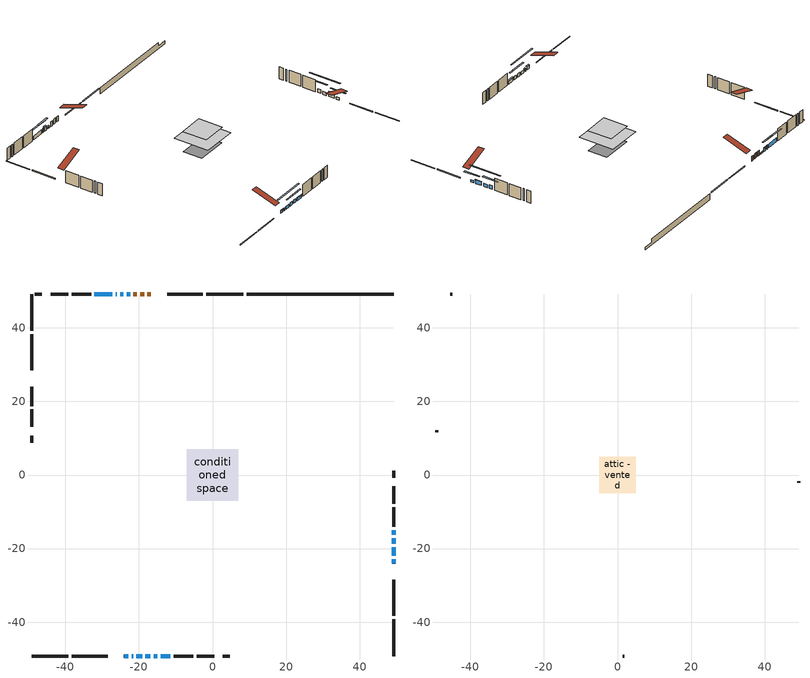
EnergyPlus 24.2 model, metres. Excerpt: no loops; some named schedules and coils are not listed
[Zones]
conditioned space
 floor adiabatic (AdiabaticFloorConstruction): -7.05,-7.05 -7.05,7.05 7.05,7.05 7.05,-7.05 z3.66
 floor foundation (Slab1 construction): -6.15,-3.83 -6.15,3.83 6.15,3.83 6.15,-3.83 z-1.22
 wall outside (RimJoist1 construction): 8.37,49.21 -1.65,49.21 / -49.21,-49.21 -39.18,-49.21 / -49.21,49.21 -49.21,39.18 / 49.21,-49.21 49.21,-39.18 z1.22:1.52
 wall outside (RimJoist2 construction): -2.58,49.21 -12.36,49.21 / -38.26,-49.21 -28.48,-49.21 / -49.21,38.26 -49.21,28.48 / 49.21,-38.26 49.21,-28.48 z1.22:1.52
 wall outside (AdiabaticWallConstruction 1): -16.78,49.21 -17.68,49.21 / -18.61,49.21 -19.7,49.21 / -20.63,49.21 -21.5,49.21 z1.22:3.25
 wall outside (AdiabaticWallConstruction): 49.21,-24.06 49.21,-22.94 z1.22:2.08; 49.21,-22.01 49.21,-19.68 z1.22:2.69; -22.43,49.21 -23.35,49.21 z1.22:1.73; -24.27,49.21 -25.11,49.21 z1.22:2.75; -24.06,-49.21 -22.84,-49.21 z1.22:2.44; -21.92,-49.21 -21.61,-49.21 z1.22:2.14; 49.21,-18.75 49.21,-17.22 / -20.68,-49.21 -19.15,-49.21 z1.22:2.36; 49.21,-16.3 49.21,-15.02 z1.22:2.74; -26.04,49.21 -26.3,49.21 z1.22:3; -27.22,49.21 -32.1,49.21 z1.22:2.82; -18.23,-49.21 -16.95,-49.21 / -16.03,-49.21 -14.96,-49.21 z1.22:2.62; -14.03,-49.21 -11.49,-49.21 z1.22:2.39
 wall outside (Wall1 construction): -33.03,49.21 -38.33,49.21 / -10.56,-49.21 -5.26,-49.21 / -49.21,24.06 -49.21,18.76 / 49.21,-14.1 49.21,-8.79 z1.22:6.1
 wall outside (Wall2 construction): -39.26,49.21 -44.03,49.21 / -4.33,-49.21 0.44,-49.21 / -49.21,17.83 -49.21,13.06 / 49.21,-7.86 49.21,-3.1 z1.22:6.1
 wall outside (Wall4 construction): -46.42,49.21 -48.28,49.21 / 2.83,-49.21 4.69,-49.21 / -49.21,10.67 -49.21,8.81 / 49.21,-0.7 49.21,1.16 z1.22:6.1
 wall foundation (FoundationWall1 construction): 9.3,49.21,-1.22 9.3,49.21,1.22 45.22,49.21,1.22 45.22,49.21,-0.1 49.21,49.21,-0.1 49.21,49.21,-1.22
 window (WindowConstruction): 49.21,-24.06 49.21,-22.94 z1.22:2.08
 window (WindowConstruction 7): 49.21,-22.01 49.21,-19.68 z1.22:2.69
 window (WindowConstruction 8): -22.43,49.21 -23.34,49.21 z1.22:1.73
 window (WindowConstruction 9): -24.27,49.21 -25.11,49.21 z1.22:2.74
 window (WindowConstruction 10): -24.06,-49.21 -22.84,-49.21 z1.22:2.44
 window (WindowConstruction 11): -21.91,-49.21 -21.61,-49.21 z1.22:2.13
 window (WindowConstruction 12): 49.21,-18.75 49.21,-17.23 z1.22:2.36
 window (WindowConstruction 13): -20.68,-49.21 -19.16,-49.21 z1.22:2.36
 window (WindowConstruction 1): 49.21,-16.3 49.21,-15.03 z1.22:2.74
 window (WindowConstruction 2): -26.04,49.21 -26.29,49.21 z1.22:3
 window (WindowConstruction 3): -27.22,49.21 -32.1,49.21 z1.22:2.82
 window (WindowConstruction 4): -18.23,-49.21 -16.96,-49.21 z1.22:2.62
 window (WindowConstruction 5): -16.03,-49.21 -14.96,-49.21 z1.22:2.62
 window (WindowConstruction 6): -14.03,-49.21 -11.49,-49.21 z1.22:2.39
 door (Door): -16.78,49.21 -17.68,49.21 z1.22:3.25
 door (Door 1): -18.61,49.21 -19.7,49.21 z1.22:3.25
 door (Door 2): -20.63,49.21 -21.5,49.21 z1.22:3.25
 ceiling adiabatic (AdiabaticFloorConstruction): 7.05,-7.05 7.05,7.05 -7.05,7.05 -7.05,-7.05 z3.66
attic - vented
 floor to conditioned space (Floor1 construction Reversed): -4.98,-4.98 -4.98,4.98 4.98,4.98 4.98,-4.98 z6.1
 wall outside (Wall3 construction): -44.96,49.21 -45.49,49.21 / 1.37,-49.21 1.9,-49.21 / -49.21,12.13 -49.21,11.6 / 49.21,-2.17 49.21,-1.63 z1.22:6.1
 roof outside (Roof1 construction): -15.85,49.21,6.1 -15.85,39.5,9.33 -13.29,39.5,9.33 -13.29,49.21,6.1; -24.99,-49.21,6.1 -24.99,-39.5,9.33 -27.55,-39.5,9.33 -27.55,-49.21,6.1; -49.21,24.99,6.1 -39.5,24.99,9.33 -39.5,27.55,9.33 -49.21,27.55,6.1; 49.21,-24.99,6.1 39.5,-24.99,9.33 39.5,-27.55,9.33 49.21,-27.55,6.1
shading: 49.21,-20.3 49.21,-26.7 49.67,-26.7 49.67,-20.3 z4.72; 49.21,-19.48 49.21,-22.21 49.67,-22.21 49.67,-19.48 z2.89; -23.55,49.21 -22.23,49.21 -22.23,49.67 -23.55,49.67 z1.93; -25.31,49.21 -24.07,49.21 -24.07,49.67 -25.31,49.67 z2.95; -22.64,-49.21 -24.26,-49.21 -24.26,-49.67 -22.64,-49.67 z2.64; -21.41,-49.21 -22.11,-49.21 -22.11,-49.67 -21.41,-49.67 z2.34; 49.21,-11.53 49.21,-24.44 49.67,-24.44 49.67,-11.53 z8.05; -13.46,-49.21 -26.37,-49.21 -26.37,-49.67 -13.46,-49.67 z8.05; 49.21,-12.39 49.21,-18.94 49.67,-18.94 49.67,-12.39 z5.38; -28.93,49.21 -23.4,49.21 -23.4,49.67 -28.93,49.67 z5.64; -34.74,49.21 -24.58,49.21 -24.58,49.67 -34.74,49.67 z5.46; -14.32,-49.21 -20.87,-49.21 -20.87,-49.67 -14.32,-49.67 z5.26; -12.32,-49.21 -18.67,-49.21 -18.67,-49.67 -12.32,-49.67 z5.26; -11.29,-49.21 -14.23,-49.21 -14.23,-49.67 -11.29,-49.67 z2.59
[Building]
Building 1: Terrain=Suburbs
[Site:Location]
Nelson CS_BC: Latitude {deg}=49.49; Longitude {deg}=-117.31; Time Zone {hr}=-8; Elevation {m}=535; Keep Site Location Information=Yes
[Site:GroundTemperature:Shallow]
4.87826, 3.29155, 3.16448, 3.91745, 6.94023, 9.94893, 12.5573, 14.2097, 14.35, 13.0061, 10.4643, 7.54786
[Site:WaterMainsTemperature]
Calculation Method=Schedule; Temperature Schedule=mains temperature schedule
[Material] Roughness=Rough; Thermal Absorptance=0.9
Name | Thickness {m} | Conductivity {W/m-K} | Density {kg/m3} | Specific Heat {J/kg-K} | Solar Absorptance | Visible Absorptance
asphalt or fiberglass shingles | 0.00635 | 0.162714 | 1121.4 | 1465.45 | 0.4 | 0.4
ceiling loosefill ins | 0.254 | 0.0480833 | 16.02 | 1046.75 | 0.7 | 0.7
ceiling stud and cavity | 0.1397 | 0.152865 | 65.682 | 1177.47 | 0.7 | 0.7
concrete 4.0 in. | 0.1016 | 1.803125 | 2242.8 | 837.4 | 0.7 | 0.7
concrete 8.0 in. | 0.2032 | 1.803125 | 2242.8 | 837.4 | 0.7 | 0.7
door material | 0.04445 | 0.327969 | 512.64 | 1214.23 | 0.7 | 0.7
door material 1 | 0.04445 | 0.188738 | 512.64 | 1214.23 | 0.7 | 0.7
floor covering | 0.0127 | 0.0433444 | 54.468 | 1339.84 | 0.6 | 0.6
floor rigid ins; wall rigid ins 1 | 0.512978 | 0.029427 | 32.04 | 1214.23 | 0.7 | 0.7
floor stud and cavity | 0.1397 | 1.75129 | 37.0049 | 1207.88 | 0.7 | 0.7
furniture material conditioned space 1 | 0.1524 | 0.115458 | 640.8 | 1214.23 | 0.6 | 0.6
gypsum board | 0.0127 | 0.160291 | 801 | 837.4 | 0.6 | 0.6
interior horizontal ins | 0.0108865 | 0.029427 | 32.04 | 1214.23 | 0.7 | 0.7
osb sheathing 0.5 in. | 0.0127 | 0.115458 | 512.64 | 1214.23 | 0.7 | 0.7
osb sheathing 0.75 in. | 0.01905 | 0.115458 | 512.64 | 1214.23 | 0.7 | 0.7
osb sheathing 2.0 in. | 0.0508 | 0.115458 | 512.64 | 1214.23 | 0.7 | 0.7
rim joist rigid ins; wall rigid ins | 0.051816 | 0.029427 | 32.04 | 1214.23 | 0.7 | 0.7
rim joist stud and cavity | 0.0508 | 0.0451784 | 125.044 | 1163.47 | 0.6 | 0.6
rim joist stud and cavity 1 | 0.0508 | 0.0405436 | 125.044 | 1163.47 | 0.6 | 0.6
wall stud and cavity | 0.1397 | 0.199848 | 139.0536 | 1170.24 | 0.7 | 0.7
wall stud and cavity 1 | 0.1397 | 0.208789 | 139.0536 | 1170.24 | 0.7 | 0.7
wall stud and cavity 2 | 0.0889 | 6.1454 | 50.32683 | 1063.81 | 0.6 | 0.6
wall stud and cavity 3 | 0.1397 | 0.305721 | 139.0536 | 1170.24 | 0.7 | 0.7
wall stud and cavity 4 | 0.0889 | 0.380278 | 52.3479 | 1209.89 | 0.7 | 0.7
wall stud and cavity 5 | 0.0889 | 0.391764 | 83.0341 | 1211.67 | 0.7 | 0.7
wood siding | 0.0254 | 0.102417 | 544.68 | 1172.36 | 0.4 | 0.4
wood siding 1 | 0.00254 | 0.102417 | 544.68 | 1172.36 | 0.4 | 0.4
wood siding 2; wood siding 3; wood siding 4 | 0.0254 | 0.102417 | 544.68 | 1172.36 | 0.7 | 0.7
[WindowMaterial:SimpleGlazingSystem]
Name | U-Factor {W/m2-K} | Solar Heat Gain Coefficient
WindowMaterial | 3.2711 | 0.56
WindowMaterial 1 | 3.27734 | 0.62
WindowMaterial 10 | 3.27507 | 0.6
WindowMaterial 11 | 3.239299 | 0.36
WindowMaterial 2 | 3.33412 | 0.5
WindowMaterial 3 | 3.27961 | 0.66
WindowMaterial 4 | 3.30005 | 0.67
WindowMaterial 5 | 3.26882 | 0.51
WindowMaterial 6 | 3.298918 | 0.69
WindowMaterial 7 | 3.276206 | 0.61
WindowMaterial 8 | 3.308 | 0.59
WindowMaterial 9 | 3.2745 | 0.58
[Construction]
AdiabaticFloorConstruction: floor stud and cavity, floor rigid ins, osb sheathing 0.75 in., floor covering
AdiabaticWallConstruction: wood siding 3, wall rigid ins 1, wall stud and cavity 4, gypsum board
AdiabaticWallConstruction 1: wood siding 4, wall rigid ins 1, wall stud and cavity 4, gypsum board
Door; Door 2: door material
Door 1: door material 1
Floor1 construction Reversed: gypsum board, ceiling stud and cavity, ceiling loosefill ins
FoundationWall1 construction: concrete 8.0 in.
furniture construction conditioned space 1: furniture material conditioned space 1
PartitionWallConstruction: gypsum board, wall stud and cavity 5, gypsum board
RimJoist1 construction: wood siding 2, osb sheathing 2.0 in., rim joist stud and cavity
RimJoist2 construction: wood siding 2, rim joist rigid ins, osb sheathing 2.0 in., rim joist stud and cavity 1
Roof1 construction: asphalt or fiberglass shingles
Slab1 construction: concrete 4.0 in.
Wall1 construction: wood siding, wall rigid ins, osb sheathing 0.5 in., wall stud and cavity, gypsum board
Wall2 construction: wood siding, wall rigid ins, osb sheathing 0.5 in., wall stud and cavity 1, gypsum board
Wall3 construction: wood siding 1, wall stud and cavity 2
Wall4 construction: wood siding, wall rigid ins, osb sheathing 0.5 in., wall stud and cavity 3, gypsum board
WindowConstruction: WindowMaterial
WindowConstruction 1: WindowMaterial 1
WindowConstruction 10: WindowMaterial 10
WindowConstruction 11: WindowMaterial 11
WindowConstruction 12; WindowConstruction 13; WindowConstruction 7: WindowMaterial 7
WindowConstruction 2: WindowMaterial 2
WindowConstruction 3: WindowMaterial 3
WindowConstruction 4: WindowMaterial 4
WindowConstruction 5: WindowMaterial 5
WindowConstruction 6: WindowMaterial 6
WindowConstruction 8: WindowMaterial 8
WindowConstruction 9: WindowMaterial 9
[Zone] Multiplier=1; Part of Total Floor Area=Yes
Name | Volume {m3}
attic - vented | 52.1601
conditioned space | 819
[Space]
Name | Zone | Volume {m3}
attic - vented 1 | attic - vented | 52.1601
conditioned space 1 | conditioned space | 819
[ZoneInfiltration:EffectiveLeakageArea]
infil attic - vented 1: Zone or Space=attic - vented 1; Schedule=Always On Discrete; Effective Air Leakage Area {cm2}=4413.78; Stack Coefficient=0.000564112; Wind Coefficient=1.60473e-05
[ZoneMixing]
whole house fan mix: Zone or Space=attic - vented; Schedule=Always On Continuous; Design Flow Rate Calculation Method=Flow/Zone; Design Flow Rate {m3/s}=0; Source Zone or Space=conditioned space
[SurfaceProperty:ExposedFoundationPerimeter]
Slab1: Exposed Perimeter Calculation Method=TotalExposedPerimeter; Total Exposed Perimeter {m}=39.91
[InternalMass] Zone or ZoneList=conditioned space; Space or SpaceList=conditioned space 1
Name | Construction | Surface Area {m2}
furniture mass conditioned space 1 | furniture construction conditioned space 1 | 117.12
partition wall mass | PartitionWallConstruction | 292.8
[Lights]
interior lighting: Zone or ZoneList or Space or SpaceList=conditioned space 1; Schedule=interior lighting schedule; Design Level Calculation Method=LightingLevel; Lighting Level {W}=343.2; Return Air Fraction=0; Fraction Radiant=0.6; Fraction Visible=0.2; Fraction Replaceable=1
[People]
occupants: Zone or ZoneList or Space or SpaceList=conditioned space 1; Number of People Schedule=occupants schedule; Number of People Calculation Method=People; Number of People=3; Fraction Radiant=0.314171; Sensible Heat Fraction=0.56303; Activity Level Schedule=occupants activity schedule; Carbon Dioxide Generation Rate {m3/s-W}=0; Enable ASHRAE 55 Comfort Warnings=No; Mean Radiant Temperature Calculation Type=EnclosureAveraged
[ElectricEquipment] Zone or ZoneList or Space or SpaceList=conditioned space 1; Design Level Calculation Method=EquipmentLevel
Name | Schedule | Design Level {W} | Fraction Latent | Fraction Radiant | Fraction Lost
clothes dryer | clothes dryer schedule | 140.772 | 0.015 | 0.081 | 0.85
clothes washer | clothes washer schedule | 32.1985 | 0.03 | 0.162 | 0.7
cooking range | cooking range schedule | 215.147 | 0.08 | 0.432 | 0.2
dishwasher | dishwasher schedule | 66.8632 | 0.3 | 0.18 | 0.4
fridge | fridge schedule | 72.9452 | 0 | 0.6 | 0
mech vent house fan | mech vent house fan schedule | 0.95 | 0 | 0 | 1
mech vent house fan cfis | mech vent house fan cfis schedule | 0 | 0 | 0 | 0
misc plug loads | misc plug loads schedule | 494.7 | 0.045 | 0.513 | 0.1
whole house fan | Always On Discrete | 0 | 0 | 0 | 1
[OtherEquipment] Zone or ZoneList or Space or SpaceList=conditioned space 1; Design Level Calculation Method=EquipmentLevel
Name | Fuel Type | Schedule | Design Level {W} | Fraction Latent | Fraction Radiant | Fraction Lost
clothes dryer 1 | Electricity | clothes dryer schedule | 0 | 0.015 | 0.081 | 0.85
cooking range 1 | Electricity | cooking range schedule | 0 | 0.08 | 0.432 | 0.2
general water use latent | None | general water use schedule | 62.594 | 1 | 0 | 0
general water use sensible | None | general water use schedule | -61.6891 | 0 | 0.6 | 0
mech vent house fan latent load | None | Always On Discrete | 0 | 1 | 0 | 0
mech vent house fan sensible load | None | Always On Discrete | 0 | 0 | 0 | 0
water heater energy adjustment1 | Electricity | Always On Discrete | 0.01 | 0 | 0 | 1
[ZoneInfiltration:DesignFlowRate] Zone or ZoneList or Space or SpaceList=conditioned space 1; Schedule=Always On Discrete; Design Flow Rate Calculation Method=Flow/Zone; Design Flow Rate {m3/s}=0
infil flow; natural vent flow; whole house fan flow
[ZoneControl:Thermostat]
conditioned space Thermostat: Zone or ZoneList=conditioned space; Control Type Schedule=conditioned space Thermostat Schedule; Control 1=conditioned space temperature setpoint; Temperature Difference Between Cutout And Setpoint {deltaC}=0
[ThermostatSetpoint:DualSetpoint]
conditioned space temperature setpoint: Heating Setpoint Temperature Schedule=heating setpoint; Cooling Setpoint Temperature Schedule=cooling setpoint
[AirLoopHVAC:UnitarySystem] Control Type=Load; Controlling Zone or Thermostat Location=conditioned space; Dehumidification Control Type=None; Availability Schedule=Always On Discrete; Fan Placement=BlowThrough; DX Heating Coil Sizing Ratio=1; Use DOAS DX Cooling Coil=No; Minimum Supply Air Temperature {C}=2; Latent Load Control=SensibleOnlyLoadControl; Cooling Supply Air Flow Rate Method=None; Heating Supply Air Flow Rate Method=SupplyAirFlowRate; Heating Supply Air Flow Rate {m3/s}=0.00141584; No Load Supply Air Flow Rate Method=SupplyAirFlowRate; No Load Supply Air Flow Rate {m3/s}=0; No Load Supply Air Flow Rate Control Set To Low Speed=Yes; Maximum Supply Air Temperature {C}=48.8889; Maximum Outdoor Dry-Bulb Temperature for Supplemental Heater Operation {C}=21; Ancillary On-Cycle Electric Power {W}=0; Ancillary Off-Cycle Electric Power {W}=0
Name | Supply Fan | Supply Air Fan Operating Mode Schedule | Heating Coil
unit heater unitary system | unit heater supply fan | unit heater auto fan schedule | unit heater htg coil
unit heater unitary system 1 | unit heater supply fan 1 | unit heater auto fan schedule 1 | unit heater htg coil 1
[Zone equipment]
conditioned space: electric baseboard, unit heater unitary system, unit heater unitary system 1
[Foundation:Kiva]
Foundation Kiva 1: Initial Indoor Air Temperature {C}=18; Interior Horizontal Insulation Material=interior horizontal ins; Interior Horizontal Insulation Depth {m}=0; Interior Horizontal Insulation Width {m}=1; Wall Height Above Grade {m}=1.21999; Wall Depth Below Slab {m}=0.2032
[Foundation:Kiva:Settings]
Soil Conductivity {W/m-K}=0.849921; Soil Density {kg/m3}=1842.3; Soil Specific Heat {J/kg-K}=418.7; Ground Solar Absorptivity=0.9; Ground Thermal Absorptivity=0.9; Ground Surface Roughness {m}=0.03; Far-Field Width {m}=40; Deep-Ground Boundary Condition=ZeroFlux; Deep-Ground Depth {m}=40; Minimum Cell Dimension {m}=0.2; Maximum Cell Growth Coefficient=3; Simulation Timestep=Timestep
[Exterior:Lights]
exterior lighting: Schedule=exterior lighting schedule; Design Level {W}=75.6
[EnergyManagementSystem:Sensor] Output:Variable or Output:Meter Index Key=conditioned space
Name | Output:Variable or Output:Meter
conditioned_space_clg_unmet_s | Zone Cooling Setpoint Not Met Time
conditioned_space_htg_unmet_s | Zone Heating Setpoint Not Met Time
fridge_tin_s; tin_s; tin_s_1 | Zone Mean Air Temperature
tout_s | Zone Outdoor Air Drybulb Temperature
win_s | Zone Air Humidity Ratio
[Schedule:Constant]
Name | Hourly Value
Always On Continuous; mech vent house fan schedule; mech vent house fan cfis schedule; Always On Discrete | 1
occupants activity schedule | 117.228
fridge schedule; unit heater auto fan schedule; unit heater auto fan schedule 1 | 0
[Schedule:Week:Daily]
interior lighting schedule Week Rule - Jan1-Jan27: interior lighting schedule day, interior lighting schedule day, interior lighting schedule day, interior lighting schedule day, interior lighting schedule day, interior lighting schedule day, interior lighting schedule day, interior lighting schedule default day, interior lighting schedule default day, interior lighting schedule default day, interior lighting schedule default day, interior lighting schedule default day
interior lighting schedule Week Rule - Jan28-Feb3: interior lighting schedule day, interior lighting schedule day, interior lighting schedule day, interior lighting schedule day, interior lighting schedule day 1, interior lighting schedule day 1, interior lighting schedule day 1, interior lighting schedule default day, interior lighting schedule default day, interior lighting schedule default day, interior lighting schedule default day, interior lighting schedule default day
interior lighting schedule Week Rule - Feb4-Feb24: interior lighting schedule day 1, interior lighting schedule day 1, interior lighting schedule day 1, interior lighting schedule day 1, interior lighting schedule day 1, interior lighting schedule day 1, interior lighting schedule day 1, interior lighting schedule default day, interior lighting schedule default day, interior lighting schedule default day, interior lighting schedule default day, interior lighting schedule default day
interior lighting schedule Week Rule - Feb25-Mar3: interior lighting schedule day 1, interior lighting schedule day 1, interior lighting schedule day 1, interior lighting schedule day 1, interior lighting schedule day 2, interior lighting schedule day 2, interior lighting schedule day 2, interior lighting schedule default day, interior lighting schedule default day, interior lighting schedule default day, interior lighting schedule default day, interior lighting schedule default day
interior lighting schedule Week Rule - Mar4-Mar31: interior lighting schedule day 2, interior lighting schedule day 2, interior lighting schedule day 2, interior lighting schedule day 2, interior lighting schedule day 2, interior lighting schedule day 2, interior lighting schedule day 2, interior lighting schedule default day, interior lighting schedule default day, interior lighting schedule default day, interior lighting schedule default day, interior lighting schedule default day
interior lighting schedule Week Rule - Apr1-Apr28: interior lighting schedule day 3, interior lighting schedule day 3, interior lighting schedule day 3, interior lighting schedule day 3, interior lighting schedule day 3, interior lighting schedule day 3, interior lighting schedule day 3, interior lighting schedule default day, interior lighting schedule default day, interior lighting schedule default day, interior lighting schedule default day, interior lighting schedule default day
interior lighting schedule Week Rule - Apr29-May5: interior lighting schedule day 3, interior lighting schedule day 3, interior lighting schedule day 4, interior lighting schedule day 4, interior lighting schedule day 4, interior lighting schedule day 4, interior lighting schedule day 4, interior lighting schedule default day, interior lighting schedule default day, interior lighting schedule default day, interior lighting schedule default day, interior lighting schedule default day
interior lighting schedule Week Rule - May6-May26: interior lighting schedule day 4, interior lighting schedule day 4, interior lighting schedule day 4, interior lighting schedule day 4, interior lighting schedule day 4, interior lighting schedule day 4, interior lighting schedule day 4, interior lighting schedule default day, interior lighting schedule default day, interior lighting schedule default day, interior lighting schedule default day, interior lighting schedule default day
interior lighting schedule Week Rule - May27-Jun2: interior lighting schedule day 4, interior lighting schedule day 4, interior lighting schedule day 4, interior lighting schedule day 4, interior lighting schedule day 4, interior lighting schedule day 5, interior lighting schedule day 5, interior lighting schedule default day, interior lighting schedule default day, interior lighting schedule default day, interior lighting schedule default day, interior lighting schedule default day
interior lighting schedule Week Rule - Jun3-Jun30: interior lighting schedule day 5, interior lighting schedule day 5, interior lighting schedule day 5, interior lighting schedule day 5, interior lighting schedule day 5, interior lighting schedule day 5, interior lighting schedule day 5, interior lighting schedule default day, interior lighting schedule default day, interior lighting schedule default day, interior lighting schedule default day, interior lighting schedule default day
interior lighting schedule Week Rule - Jul1-Jul28: interior lighting schedule day 6, interior lighting schedule day 6, interior lighting schedule day 6, interior lighting schedule day 6, interior lighting schedule day 6, interior lighting schedule day 6, interior lighting schedule day 6, interior lighting schedule default day, interior lighting schedule default day, interior lighting schedule default day, interior lighting schedule default day, interior lighting schedule default day
interior lighting schedule Week Rule - Jul29-Aug4: interior lighting schedule day 6, interior lighting schedule day 6, interior lighting schedule day 6, interior lighting schedule day 7, interior lighting schedule day 7, interior lighting schedule day 7, interior lighting schedule day 7, interior lighting schedule default day, interior lighting schedule default day, interior lighting schedule default day, interior lighting schedule default day, interior lighting schedule default day
interior lighting schedule Week Rule - Aug5-Aug25: interior lighting schedule day 7, interior lighting schedule day 7, interior lighting schedule day 7, interior lighting schedule day 7, interior lighting schedule day 7, interior lighting schedule day 7, interior lighting schedule day 7, interior lighting schedule default day, interior lighting schedule default day, interior lighting schedule default day, interior lighting schedule default day, interior lighting schedule default day
interior lighting schedule Week Rule - Aug26-Sep1: interior lighting schedule day 7, interior lighting schedule day 7, interior lighting schedule day 7, interior lighting schedule day 7, interior lighting schedule day 7, interior lighting schedule day 7, interior lighting schedule day 8, interior lighting schedule default day, interior lighting schedule default day, interior lighting schedule default day, interior lighting schedule default day, interior lighting schedule default day
interior lighting schedule Week Rule - Sep2-Sep29: interior lighting schedule day 8, interior lighting schedule day 8, interior lighting schedule day 8, interior lighting schedule day 8, interior lighting schedule day 8, interior lighting schedule day 8, interior lighting schedule day 8, interior lighting schedule default day, interior lighting schedule default day, interior lighting schedule default day, interior lighting schedule default day, interior lighting schedule default day
interior lighting schedule Week Rule - Sep30-Oct6: interior lighting schedule day 8, interior lighting schedule day 9, interior lighting schedule day 9, interior lighting schedule day 9, interior lighting schedule day 9, interior lighting schedule day 9, interior lighting schedule day 9, interior lighting schedule default day, interior lighting schedule default day, interior lighting schedule default day, interior lighting schedule default day, interior lighting schedule default day
interior lighting schedule Week Rule - Oct7-Oct27: interior lighting schedule day 9, interior lighting schedule day 9, interior lighting schedule day 9, interior lighting schedule day 9, interior lighting schedule day 9, interior lighting schedule day 9, interior lighting schedule day 9, interior lighting schedule default day, interior lighting schedule default day, interior lighting schedule default day, interior lighting schedule default day, interior lighting schedule default day
interior lighting schedule Week Rule - Oct28-Nov3: interior lighting schedule day 9, interior lighting schedule day 9, interior lighting schedule day 9, interior lighting schedule day 9, interior lighting schedule day 10, interior lighting schedule day 10, interior lighting schedule day 10, interior lighting schedule default day, interior lighting schedule default day, interior lighting schedule default day, interior lighting schedule default day, interior lighting schedule default day
interior lighting schedule Week Rule - Nov4-Nov24: interior lighting schedule day 10, interior lighting schedule day 10, interior lighting schedule day 10, interior lighting schedule day 10, interior lighting schedule day 10, interior lighting schedule day 10, interior lighting schedule day 10, interior lighting schedule default day, interior lighting schedule default day, interior lighting schedule default day, interior lighting schedule default day, interior lighting schedule default day
interior lighting schedule Week Rule - Nov25-Dec1: interior lighting schedule day 10, interior lighting schedule day 10, interior lighting schedule day 10, interior lighting schedule day 10, interior lighting schedule day 10, interior lighting schedule day 10, interior lighting schedule day 11, interior lighting schedule default day, interior lighting schedule default day, interior lighting schedule default day, interior lighting schedule default day, interior lighting schedule default day
interior lighting schedule Week Rule - Dec2-Dec31: interior lighting schedule day 11, interior lighting schedule day 11, interior lighting schedule day 11, interior lighting schedule day 11, interior lighting schedule day 11, interior lighting schedule day 11, interior lighting schedule day 11, interior lighting schedule default day, interior lighting schedule default day, interior lighting schedule default day, interior lighting schedule default day, interior lighting schedule default day
occupants schedule Week Rule - Jan1-Dec31: occupants schedule day, occupants schedule day, occupants schedule day, occupants schedule day, occupants schedule day, occupants schedule day, occupants schedule day, occupants schedule default day, occupants schedule default day, occupants schedule default day, occupants schedule default day, occupants schedule default day
clothes dryer schedule Week Rule - Jan1-Dec31: clothes dryer schedule day, clothes dryer schedule day, clothes dryer schedule day, clothes dryer schedule day, clothes dryer schedule day, clothes dryer schedule day, clothes dryer schedule day, clothes dryer schedule default day, clothes dryer schedule default day, clothes dryer schedule default day, clothes dryer schedule default day, clothes dryer schedule default day
clothes washer schedule Week Rule - Jan1-Dec31: clothes washer schedule day, clothes washer schedule day, clothes washer schedule day, clothes washer schedule day, clothes washer schedule day, clothes washer schedule day, clothes washer schedule day, clothes washer schedule default day, clothes washer schedule default day, clothes washer schedule default day, clothes washer schedule default day, clothes washer schedule default day
cooking range schedule Week Rule - Jan1-Dec31: cooking range schedule day, cooking range schedule day, cooking range schedule day, cooking range schedule day, cooking range schedule day, cooking range schedule day, cooking range schedule day, cooking range schedule default day, cooking range schedule default day, cooking range schedule default day, cooking range schedule default day, cooking range schedule default day
dishwasher schedule Week Rule - Jan1-Dec31: dishwasher schedule day, dishwasher schedule day, dishwasher schedule day, dishwasher schedule day, dishwasher schedule day, dishwasher schedule day, dishwasher schedule day, dishwasher schedule default day, dishwasher schedule default day, dishwasher schedule default day, dishwasher schedule default day, dishwasher schedule default day
misc plug loads schedule Week Rule - Jan1-Dec31: misc plug loads schedule day, misc plug loads schedule day, misc plug loads schedule day, misc plug loads schedule day, misc plug loads schedule day, misc plug loads schedule day, misc plug loads schedule day, misc plug loads schedule default day, misc plug loads schedule default day, misc plug loads schedule default day, misc plug loads schedule default day, misc plug loads schedule default day
general water use schedule Week Rule - Jan1-Dec31: general water use schedule day, general water use schedule day, general water use schedule day, general water use schedule day, general water use schedule day, general water use schedule day, general water use schedule day, general water use schedule default day, general water use schedule default day, general water use schedule default day, general water use schedule default day, general water use schedule default day
exterior lighting schedule Week Rule - Jan1-Jan27: exterior lighting schedule day, exterior lighting schedule day, exterior lighting schedule day, exterior lighting schedule day, exterior lighting schedule day, exterior lighting schedule day, exterior lighting schedule day, exterior lighting schedule default day, exterior lighting schedule default day, exterior lighting schedule default day, exterior lighting schedule default day, exterior lighting schedule default day
exterior lighting schedule Week Rule - Jan28-Feb3: exterior lighting schedule day, exterior lighting schedule day, exterior lighting schedule day, exterior lighting schedule day, exterior lighting schedule day 1, exterior lighting schedule day 1, exterior lighting schedule day 1, exterior lighting schedule default day, exterior lighting schedule default day, exterior lighting schedule default day, exterior lighting schedule default day, exterior lighting schedule default day
exterior lighting schedule Week Rule - Feb4-Feb24: exterior lighting schedule day 1, exterior lighting schedule day 1, exterior lighting schedule day 1, exterior lighting schedule day 1, exterior lighting schedule day 1, exterior lighting schedule day 1, exterior lighting schedule day 1, exterior lighting schedule default day, exterior lighting schedule default day, exterior lighting schedule default day, exterior lighting schedule default day, exterior lighting schedule default day
exterior lighting schedule Week Rule - Feb25-Mar3: exterior lighting schedule day 1, exterior lighting schedule day 1, exterior lighting schedule day 1, exterior lighting schedule day 1, exterior lighting schedule day 2, exterior lighting schedule day 2, exterior lighting schedule day 2, exterior lighting schedule default day, exterior lighting schedule default day, exterior lighting schedule default day, exterior lighting schedule default day, exterior lighting schedule default day
exterior lighting schedule Week Rule - Mar4-Mar31: exterior lighting schedule day 2, exterior lighting schedule day 2, exterior lighting schedule day 2, exterior lighting schedule day 2, exterior lighting schedule day 2, exterior lighting schedule day 2, exterior lighting schedule day 2, exterior lighting schedule default day, exterior lighting schedule default day, exterior lighting schedule default day, exterior lighting schedule default day, exterior lighting schedule default day
exterior lighting schedule Week Rule - Apr1-Apr28: exterior lighting schedule day 3, exterior lighting schedule day 3, exterior lighting schedule day 3, exterior lighting schedule day 3, exterior lighting schedule day 3, exterior lighting schedule day 3, exterior lighting schedule day 3, exterior lighting schedule default day, exterior lighting schedule default day, exterior lighting schedule default day, exterior lighting schedule default day, exterior lighting schedule default day
exterior lighting schedule Week Rule - Apr29-May5: exterior lighting schedule day 3, exterior lighting schedule day 3, exterior lighting schedule day 4, exterior lighting schedule day 4, exterior lighting schedule day 4, exterior lighting schedule day 4, exterior lighting schedule day 4, exterior lighting schedule default day, exterior lighting schedule default day, exterior lighting schedule default day, exterior lighting schedule default day, exterior lighting schedule default day
exterior lighting schedule Week Rule - May6-May26: exterior lighting schedule day 4, exterior lighting schedule day 4, exterior lighting schedule day 4, exterior lighting schedule day 4, exterior lighting schedule day 4, exterior lighting schedule day 4, exterior lighting schedule day 4, exterior lighting schedule default day, exterior lighting schedule default day, exterior lighting schedule default day, exterior lighting schedule default day, exterior lighting schedule default day
exterior lighting schedule Week Rule - May27-Jun2: exterior lighting schedule day 4, exterior lighting schedule day 4, exterior lighting schedule day 4, exterior lighting schedule day 4, exterior lighting schedule day 4, exterior lighting schedule day 5, exterior lighting schedule day 5, exterior lighting schedule default day, exterior lighting schedule default day, exterior lighting schedule default day, exterior lighting schedule default day, exterior lighting schedule default day
exterior lighting schedule Week Rule - Jun3-Jun30: exterior lighting schedule day 5, exterior lighting schedule day 5, exterior lighting schedule day 5, exterior lighting schedule day 5, exterior lighting schedule day 5, exterior lighting schedule day 5, exterior lighting schedule day 5, exterior lighting schedule default day, exterior lighting schedule default day, exterior lighting schedule default day, exterior lighting schedule default day, exterior lighting schedule default day
[Schedule:Year]
interior lighting schedule: interior lighting schedule Week Rule - Jan1-Jan27, 1, 1, 1, 27, interior lighting schedule Week Rule - Jan28-Feb3, 1, 28, 2, 3, interior lighting schedule Week Rule - Feb4-Feb24, 2, 4, 2, 24, interior lighting schedule Week Rule - Feb25-Mar3, 2, 25, 3, 3, interior lighting schedule Week Rule - Mar4-Mar31, 3, 4, 3, 31, interior lighting schedule Week Rule - Apr1-Apr28, 4, 1, 4, 28, interior lighting schedule Week Rule - Apr29-May5, 4, 29, 5, 5, interior lighting schedule Week Rule - May6-May26, 5, 6, 5, 26, interior lighting schedule Week Rule - May27-Jun2, 5, 27, 6, 2, interior lighting schedule Week Rule - Jun3-Jun30, 6, 3, 6, 30, interior lighting schedule Week Rule - Jul1-Jul28, 7, 1, 7, 28, interior lighting schedule Week Rule - Jul29-Aug4, 7, 29, 8, 4, interior lighting schedule Week Rule - Aug5-Aug25, 8, 5, 8, 25, interior lighting schedule Week Rule - Aug26-Sep1, 8, 26, 9, 1, interior lighting schedule Week Rule - Sep2-Sep29, 9, 2, 9, 29, interior lighting schedule Week Rule - Sep30-Oct6, 9, 30, 10, 6, interior lighting schedule Week Rule - Oct7-Oct27, 10, 7, 10, 27, interior lighting schedule Week Rule - Oct28-Nov3, 10, 28, 11, 3, interior lighting schedule Week Rule - Nov4-Nov24, 11, 4, 11, 24, interior lighting schedule Week Rule - Nov25-Dec1, 11, 25, 12, 1, interior lighting schedule Week Rule - Dec2-Dec31, 12, 2, 12, 31
occupants schedule: occupants schedule Week Rule - Jan1-Dec31, 1, 1, 12, 31
clothes dryer schedule: clothes dryer schedule Week Rule - Jan1-Dec31, 1, 1, 12, 31
clothes washer schedule: clothes washer schedule Week Rule - Jan1-Dec31, 1, 1, 12, 31
cooking range schedule: cooking range schedule Week Rule - Jan1-Dec31, 1, 1, 12, 31
dishwasher schedule: dishwasher schedule Week Rule - Jan1-Dec31, 1, 1, 12, 31
misc plug loads schedule: misc plug loads schedule Week Rule - Jan1-Dec31, 1, 1, 12, 31
general water use schedule: general water use schedule Week Rule - Jan1-Dec31, 1, 1, 12, 31
exterior lighting schedule: exterior lighting schedule Week Rule - Jan1-Jan27, 1, 1, 1, 27, exterior lighting schedule Week Rule - Jan28-Feb3, 1, 28, 2, 3, exterior lighting schedule Week Rule - Feb4-Feb24, 2, 4, 2, 24, exterior lighting schedule Week Rule - Feb25-Mar3, 2, 25, 3, 3, exterior lighting schedule Week Rule - Mar4-Mar31, 3, 4, 3, 31, exterior lighting schedule Week Rule - Apr1-Apr28, 4, 1, 4, 28, exterior lighting schedule Week Rule - Apr29-May5, 4, 29, 5, 5, exterior lighting schedule Week Rule - May6-May26, 5, 6, 5, 26, exterior lighting schedule Week Rule - May27-Jun2, 5, 27, 6, 2, exterior lighting schedule Week Rule - Jun3-Jun30, 6, 3, 6, 30, exterior lighting schedule Week Rule - Jul1-Jul28, 7, 1, 7, 28, exterior lighting schedule Week Rule - Jul29-Aug4, 7, 29, 8, 4, exterior lighting schedule Week Rule - Aug5-Aug25, 8, 5, 8, 25, exterior lighting schedule Week Rule - Aug26-Sep1, 8, 26, 9, 1, exterior lighting schedule Week Rule - Sep2-Sep29, 9, 2, 9, 29, exterior lighting schedule Week Rule - Sep30-Oct6, 9, 30, 10, 6, exterior lighting schedule Week Rule - Oct7-Oct27, 10, 7, 10, 27, exterior lighting schedule Week Rule - Oct28-Nov3, 10, 28, 11, 3, exterior lighting schedule Week Rule - Nov4-Nov24, 11, 4, 11, 24, exterior lighting schedule Week Rule - Nov25-Dec1, 11, 25, 12, 1, exterior lighting schedule Week Rule - Dec2-Dec31, 12, 2, 12, 31
[Schedule:Compact]
conditioned space Thermostat Schedule: Through: 12/31, For: AllDays, Until: 24:00, 4
mains temperature schedule: Through: 01/01, For: AllDays, Until: 24:00, 8.72944, Through: 01/02, For: AllDays, Until: 24:00, 8.675, Through: 01/03, For: AllDays, Until: 24:00, 8.62167, Through: 01/04, For: AllDays, Until: 24:00, 8.56944, Through: 01/05, For: AllDays, Until: 24:00, 8.51778, Through: 01/06, For: AllDays, Until: 24:00, 8.46778, Through: 01/07, For: AllDays, Until: 24:00, 8.41833, Through: 01/08, For: AllDays, Until: 24:00, 8.37, Through: 01/09, For: AllDays, Until: 24:00, 8.32278, Through: 01/10, For: AllDays, Until: 24:00, 8.27667, Through: 01/11, For: AllDays, Until: 24:00, 8.23167, Through: 01/12, For: AllDays, Until: 24:00, 8.18722, Through: 01/13, For: AllDays, Until: 24:00, 8.14444, Through: 01/14, For: AllDays, Until: 24:00, 8.10278, Through: 01/15, For: AllDays, Until: 24:00, 8.06222, Through: 01/16, For: AllDays, Until: 24:00, 8.02278, Through: 01/17, For: AllDays, Until: 24:00, 7.98444, Through: 01/18, For: AllDays, Until: 24:00, 7.94722, Through: 01/19, For: AllDays, Until: 24:00, 7.91111, Through: 01/20, For: AllDays, Until: 24:00, 7.87611, Through: 01/21, For: AllDays, Until: 24:00, 7.84278, Through: 01/22, For: AllDays, Until: 24:00, 7.81056, Through: 01/23, For: AllDays, Until: 24:00, 7.77889, Through: 01/24, For: AllDays, Until: 24:00, 7.74944, Through: 01/25, For: AllDays, Until: 24:00, 7.72056, Through: 01/26, For: AllDays, Until: 24:00, 7.69278, Through: 01/27, For: AllDays, Until: 24:00, 7.66667, Through: 01/28, For: AllDays, Until: 24:00, 7.64167, Through: 01/29, For: AllDays, Until: 24:00, 7.61833, Through: 01/30, For: AllDays, Until: 24:00, 7.59556, Through: 01/31, For: AllDays, Until: 24:00, 7.57444, Through: 02/01, For: AllDays, Until: 24:00, 7.55444, Through: 02/02, For: AllDays, Until: 24:00, 7.53611, Through: 02/03, For: AllDays, Until: 24:00, 7.51889, Through: 02/04, For: AllDays, Until: 24:00, 7.50278, Through: 02/05, For: AllDays, Until: 24:00, 7.48833, Through: 02/06, For: AllDays, Until: 24:00, 7.475, Through: 02/07, For: AllDays, Until: 24:00, 7.46278, Through: 02/08, For: AllDays, Until: 24:00, 7.45222, Through: 02/09, For: AllDays, Until: 24:00, 7.44278, Through: 02/10, For: AllDays, Until: 24:00, 7.435, Through: 02/11, For: AllDays, Until: 24:00, 7.42778, Through: 02/12, For: AllDays, Until: 24:00, 7.42278, Through: 02/13, For: AllDays, Until: 24:00, 7.41833, Through: 02/14, For: AllDays, Until: 24:00, 7.41611, Through: 02/15, For: AllDays, Until: 24:00, 7.41444, Through: 02/16, For: AllDays, Until: 24:00, 7.41444, Through: 02/17, For: AllDays, Until: 24:00, 7.41556, Through: 02/18, For: AllDays, Until: 24:00, 7.41833, Through: 02/19, For: AllDays, Until: 24:00, 7.42222, Through: 02/20, For: AllDays, Until: 24:00, 7.42778, Through: 02/21, For: AllDays, Until: 24:00, 7.43389, Through: 02/22, For: AllDays, Until: 24:00, 7.44222, Through: 02/23, For: AllDays, Until: 24:00, 7.45111, Through: 02/24, For: AllDays, Until: 24:00, 7.46222, Through: 02/25, For: AllDays, Until: 24:00, 7.47389, Through: 02/26, For: AllDays, Until: 24:00, 7.48722, Through: 02/27, For: AllDays, Until: 24:00, 7.50167, Through: 02/28, For: AllDays, Until: 24:00, 7.51778, Through: 03/01, For: AllDays, Until: 24:00, 7.53444, Through: 03/02, For: AllDays, Until: 24:00, 7.55333, Through: 03/03, For: AllDays, Until: 24:00, 7.57278, Through: 03/04, For: AllDays, Until: 24:00, 7.59389, Through: 03/05, For: AllDays, Until: 24:00, 7.61611, Through: 03/06, For: AllDays, Until: 24:00, 7.64, Through: 03/07, For: AllDays, Until: 24:00, 7.665, Through: 03/08, For: AllDays, Until: 24:00, 7.69111, Through: 03/09, For: AllDays, Until: 24:00, 7.71833, Through: 03/10, For: AllDays, Until: 24:00, 7.74667, Through: 03/11, For: AllDays, Until: 24:00, 7.77667, Through: 03/12, For: AllDays, Until: 24:00, 7.80778, Through: 03/13, For: AllDays, Until: 24:00, 7.84, Through: 03/14, For: AllDays, Until: 24:00, 7.87389, Through: 03/15, For: AllDays, Until: 24:00, 7.90833, Through: 03/16, For: AllDays, Until: 24:00, 7.94444, Through: 03/17, For: AllDays, Until: 24:00, 7.98111, Through: 03/18, For: AllDays, Until: 24:00, 8.01944, Through: 03/19, For: AllDays, Until: 24:00, 8.05889, Through: 03/20, For: AllDays, Until: 24:00, 8.09944, Through: 03/21, For: AllDays, Until: 24:00, 8.14111, Through: 03/22, For: AllDays, Until: 24:00, 8.18389, Through: 03/23, For: AllDays, Until: 24:00, 8.22778, Through: 03/24, For: AllDays, Until: 24:00, 8.27278, Through: 03/25, For: AllDays, Until: 24:00, 8.31889, Through: 03/26, For: AllDays, Until: 24:00, 8.36611, Through: 03/27, For: AllDays, Until: 24:00, 8.41444, Through: 03/28, For: AllDays, Until: 24:00, 8.46389, Through: 03/29, For: AllDays, Until: 24:00, 8.51389, Through: 03/30, For: AllDays, Until: 24:00, 8.565, Through: 03/31, For: AllDays, Until: 24:00, 8.61722, Through: 04/01, For: AllDays, Until: 24:00, 8.67056, Through: 04/02, For: AllDays, Until: 24:00, 8.725, Through: 04/03, For: AllDays, Until: 24:00, 8.78, Through: 04/04, For: AllDays, Until: 24:00, 8.83611, Through: 04/05, For: AllDays, Until: 24:00, 8.89333, Through: 04/06, For: AllDays, Until: 24:00, 8.95111, Through: 04/07, For: AllDays, Until: 24:00, 9.01, Through: 04/08, For: AllDays, Until: 24:00, 9.06944, Through: 04/09, For: AllDays, Until: 24:00, 9.13, Through: 04/10, For: AllDays, Until: 24:00, 9.19111, Through: 04/11, For: AllDays, Until: 24:00, 9.25333, Through: 04/12, For: AllDays, Until: 24:00, 9.31611, Through: 04/13, For: AllDays, Until: 24:00, 9.38, Through: 04/14, For: AllDays, Until: 24:00, 9.44444, Through: 04/15, For: AllDays, Until: 24:00, 9.50944, Through: 04/16, For: AllDays, Until: 24:00, 9.57556, Through: 04/17, For: AllDays, Until: 24:00, 9.64222, Through: 04/18, For: AllDays, Until: 24:00, 9.70944, Through: 04/19, For: AllDays, Until: 24:00, 9.77722, Through: 04/20, For: AllDays, Until: 24:00, 9.84556, Through: 04/21, For: AllDays, Until: 24:00, 9.915, Through: 04/22, For: AllDays, Until: 24:00, 9.985, Through: 04/23, For: AllDays, Until: 24:00, 10.055, Through: 04/24, For: AllDays, Until: 24:00, 10.1261, Through: 04/25, For: AllDays, Until: 24:00, 10.1972, Through: 04/26, For: AllDays, Until: 24:00, 10.2694, Through: 04/27, For: AllDays, Until: 24:00, 10.3417, Through: 04/28, For: AllDays, Until: 24:00, 10.4144, Through: 04/29, For: AllDays, Until: 24:00, 10.4878, Through: 04/30, For: AllDays, Until: 24:00, 10.5617, Through: 05/01, For: AllDays, Until: 24:00, 10.6361, Through: 05/02, For: AllDays, Until: 24:00, 10.7106, Through: 05/03, For: AllDays, Until: 24:00, 10.7856, Through: 05/04, For: AllDays, Until: 24:00, 10.8606, Through: 05/05, For: AllDays, Until: 24:00, 10.9361, Through: 05/06, For: AllDays, Until: 24:00, 11.0117, Through: 05/07, For: AllDays, Until: 24:00, 11.0878, Through: 05/08, For: AllDays, Until: 24:00, 11.1644, Through: 05/09, For: AllDays, Until: 24:00, 11.2411, Through: 05/10, For: AllDays, Until: 24:00, 11.3178, Through: 05/11, For: AllDays, Until: 24:00, 11.395, Through: 05/12, For: AllDays, Until: 24:00, 11.4717, Through: 05/13, For: AllDays, Until: 24:00, 11.5489, Through: 05/14, For: AllDays, Until: 24:00, 11.6267, Through: 05/15, For: AllDays, Until: 24:00, 11.7039, Through: 05/16, For: AllDays, Until: 24:00, 11.7817, Through: 05/17, For: AllDays, Until: 24:00, 11.8589, Through: 05/18, For: AllDays, Until: 24:00, 11.9367, Through: 05/19, For: AllDays, Until: 24:00, 12.0144, Through: 05/20, For: AllDays, Until: 24:00, 12.0917, Through: 05/21, For: AllDays, Until: 24:00, 12.1694, Through: 05/22, For: AllDays, Until: 24:00, 12.2467, Through: 05/23, For: AllDays, Until: 24:00, 12.3239, Through: 05/24, For: AllDays, Until: 24:00, 12.4011, Through: 05/25, For: AllDays, Until: 24:00, 12.4783, Through: 05/26, For: AllDays, Until: 24:00, 12.555, Through: 05/27, For: AllDays, Until: 24:00, 12.6317, Through: 05/28, For: AllDays, Until: 24:00, 12.7083, Through: 05/29, For: AllDays, Until: 24:00, 12.7844, Through: 05/30, For: AllDays, Until: 24:00, 12.8606, Through: 05/31, For: AllDays, Until: 24:00, 12.9367, Through: 06/01, For: AllDays, Until: 24:00, 13.0117, Through: 06/02, For: AllDays, Until: 24:00, 13.0872, Through: 06/03, For: AllDays, Until: 24:00, 13.1617, Through: 06/04, For: AllDays, Until: 24:00, 13.2361, Through: 06/05, For: AllDays, Until: 24:00, 13.31, Through: 06/06, For: AllDays, Until: 24:00, 13.3839, Through: 06/07, For: AllDays, Until: 24:00, 13.4567, Through: 06/08, For: AllDays, Until: 24:00, 13.5294, Through: 06/09, For: AllDays, Until: 24:00, 13.6017, Through: 06/10, For: AllDays, Until: 24:00, 13.6739, Through: 06/11, For: AllDays, Until: 24:00, 13.745, Through: 06/12, For: AllDays, Until: 24:00, 13.8156, Through: 06/13, For: AllDays, Until: 24:00, 13.8856, Through: 06/14, For: AllDays, Until: 24:00, 13.955, Through: 06/15, For: AllDays, Until: 24:00, 14.0239, Through: 06/16, For: AllDays, Until: 24:00, 14.0922, Through: 06/17, For: AllDays, Until: 24:00, 14.16, Through: 06/18, For: AllDays, Until: 24:00, 14.2272, Through: 06/19, For: AllDays, Until: 24:00, 14.2933, Through: 06/20, For: AllDays, Until: 24:00, 14.3589, Through: 06/21, For: AllDays, Until: 24:00, 14.4239, Through: 06/22, For: AllDays, Until: 24:00, 14.4883, Through: 06/23, For: AllDays, Until: 24:00, 14.5517, Through: 06/24, For: AllDays, Until: 24:00, 14.6144, Through: 06/25, For: AllDays, Until: 24:00, 14.6761, Through: 06/26, For: AllDays, Until: 24:00, 14.7372, Through: 06/27, For: AllDays, Until: 24:00, 14.7972, Through: 06/28, For: AllDays, Until: 24:00, 14.8567, Through: 06/29, For: AllDays, Until: 24:00, 14.915, Through: 06/30, For: AllDays, Until: 24:00, 14.9728, Through: 07/01, For: AllDays, Until: 24:00, 15.0294, Through: 07/02, For: AllDays, Until: 24:00, 15.085, Through: 07/03, For: AllDays, Until: 24:00, 15.14, Through: 07/04, For: AllDays, Until: 24:00, 15.1939, Through: 07/05, For: AllDays, Until: 24:00, 15.2467, Through: 07/06, For: AllDays, Until: 24:00, 15.2983, Through: 07/07, For: AllDays, Until: 24:00, 15.3494, Through: 07/08, For: AllDays, Until: 24:00, 15.3994, Through: 07/09, For: AllDays, Until: 24:00, 15.4483, Through: 07/10, For: AllDays, Until: 24:00, 15.4961, Through: 07/11, For: AllDays, Until: 24:00, 15.5428, Through: 07/12, For: AllDays, Until: 24:00, 15.5883, Through: 07/13, For: AllDays, Until: 24:00, 15.6333, Through: 07/14, For: AllDays, Until: 24:00, 15.6767, Through: 07/15, For: AllDays, Until: 24:00, 15.7189, Through: 07/16, For: AllDays, Until: 24:00, 15.76, Through: 07/17, For: AllDays, Until: 24:00, 15.8006, Through: 07/18, For: AllDays, Until: 24:00, 15.8394, Through: 07/19, For: AllDays, Until: 24:00, 15.8772, Through: 07/20, For: AllDays, Until: 24:00, 15.9139, Through: 07/21, For: AllDays, Until: 24:00, 15.9494, Through: 07/22, For: AllDays, Until: 24:00, 15.9839, Through: 07/23, For: AllDays, Until: 24:00, 16.0167, Through: 07/24, For: AllDays, Until: 24:00, 16.0483, Through: 07/25, For: AllDays, Until: 24:00, 16.0794, Through: 07/26, For: AllDays, Until: 24:00, 16.1089, Through: 07/27, For: AllDays, Until: 24:00, 16.1367, Through: 07/28, For: AllDays, Until: 24:00, 16.1639, Through: 07/29, For: AllDays, Until: 24:00, 16.1894, Through: 07/30, For: AllDays, Until: 24:00, 16.2139, Through: 07/31, For: AllDays, Until: 24:00, 16.2367, Through: 08/01, For: AllDays, Until: 24:00, 16.2589, Through: 08/02, For: AllDays, Until: 24:00, 16.2794, Through: 08/03, For: AllDays, Until: 24:00, 16.2989, Through: 08/04, For: AllDays, Until: 24:00, 16.3167, Through: 08/05, For: AllDays, Until: 24:00, 16.3333, Through: 08/06, For: AllDays, Until: 24:00, 16.3489, Through: 08/07, For: AllDays, Until: 24:00, 16.3628, Through: 08/08, For: AllDays, Until: 24:00, 16.3756, Through: 08/09, For: AllDays, Until: 24:00, 16.3867, Through: 08/10, For: AllDays, Until: 24:00, 16.3972, Through: 08/11, For: AllDays, Until: 24:00, 16.4056, Through: 08/12, For: AllDays, Until: 24:00, 16.4133, Through: 08/13, For: AllDays, Until: 24:00, 16.4194, Through: 08/14, For: AllDays, Until: 24:00, 16.4244, Through: 08/15, For: AllDays, Until: 24:00, 16.4278, Through: 08/16, For: AllDays, Until: 24:00, 16.43, Through: 08/17, For: AllDays, Until: 24:00, 16.4306, Through: 08/18, For: AllDays, Until: 24:00, 16.43, Through: 08/19, For: AllDays, Until: 24:00, 16.4283, Through: 08/20, For: AllDays, Until: 24:00, 16.425, Through: 08/21, For: AllDays, Until: 24:00, 16.4206, Through: 08/22, For: AllDays, Until: 24:00, 16.4144, Through: 08/23, For: AllDays, Until: 24:00, 16.4072, Through: 08/24, For: AllDays, Until: 24:00, 16.3989, Through: 08/25, For: AllDays, Until: 24:00, 16.3889, Through: 08/26, For: AllDays, Until: 24:00, 16.3778, Through: 08/27, For: AllDays, Until: 24:00, 16.3656, Through: 08/28, For: AllDays, Until: 24:00, 16.3517, Through: 08/29, For: AllDays, Until: 24:00, 16.3361, Through: 08/30, For: AllDays, Until: 24:00, 16.32, Through: 08/31, For: AllDays, Until: 24:00, 16.3022, Through: 09/01, For: AllDays, Until: 24:00, 16.2833, Through: 09/02, For: AllDays, Until: 24:00, 16.2628, Through: 09/03, For: AllDays, Until: 24:00, 16.2411, Through: 09/04, For: AllDays, Until: 24:00, 16.2183, Through: 09/05, For: AllDays, Until: 24:00, 16.1939, Through: 09/06, For: AllDays, Until: 24:00, 16.1689, Through: 09/07, For: AllDays, Until: 24:00, 16.1422, Through: 09/08, For: AllDays, Until: 24:00, 16.1139, Through: 09/09, For: AllDays, Until: 24:00, 16.085, Through: 09/10, For: AllDays, Until: 24:00, 16.0544, Through: 09/11, For: AllDays, Until: 24:00, 16.0228, Through: 09/12, For: AllDays, Until: 24:00, 15.99, Through: 09/13, For: AllDays, Until: 24:00, 15.9561, Through: 09/14, For: AllDays, Until: 24:00, 15.9206, Through: 09/15, For: AllDays, Until: 24:00, 15.8844, Through: 09/16, For: AllDays, Until: 24:00, 15.8467, Through: 09/17, For: AllDays, Until: 24:00, 15.8078, Through: 09/18, For: AllDays, Until: 24:00, 15.7678, Through: 09/19, For: AllDays, Until: 24:00, 15.7272, Through: 09/20, For: AllDays, Until: 24:00, 15.685, Through: 09/21, For: AllDays, Until: 24:00, 15.6417, Through: 09/22, For: AllDays, Until: 24:00, 15.5972, Through: 09/23, For: AllDays, Until: 24:00, 15.5517, Through: 09/24, For: AllDays, Until: 24:00, 15.505, Through: 09/25, For: AllDays, Until: 24:00, 15.4572, Through: 09/26, For: AllDays, Until: 24:00, 15.4089, Through: 09/27, For: AllDays, Until: 24:00, 15.3589, Through: 09/28, For: AllDays, Until: 24:00, 15.3083, Through: 09/29, For: AllDays, Until: 24:00, 15.2567, Through: 09/30, For: AllDays, Until: 24:00, 15.2039, Through: 10/01, For: AllDays, Until: 24:00, 15.15, Through: 10/02, For: AllDays, Until: 24:00, 15.0956, Through: 10/03, For: AllDays, Until: 24:00, 15.04, Through: 10/04, For: AllDays, Until: 24:00, 14.9833, Through: 10/05, For: AllDays, Until: 24:00, 14.9261, Through: 10/06, For: AllDays, Until: 24:00, 14.8678, Through: 10/07, For: AllDays, Until: 24:00, 14.8089, Through: 10/08, For: AllDays, Until: 24:00, 14.7489, Through: 10/09, For: AllDays, Until: 24:00, 14.6878, Through: 10/10, For: AllDays, Until: 24:00, 14.6261, Through: 10/11, For: AllDays, Until: 24:00, 14.5639, Through: 10/12, For: AllDays, Until: 24:00, 14.5006, Through: 10/13, For: AllDays, Until: 24:00, 14.4361, Through: 10/14, For: AllDays, Until: 24:00, 14.3717, Through: 10/15, For: AllDays, Until: 24:00, 14.3061, Through: 10/16, For: AllDays, Until: 24:00, 14.24, Through: 10/17, For: AllDays, Until: 24:00, 14.1728, Through: 10/18, For: AllDays, Until: 24:00, 14.1056, Through: 10/19, For: AllDays, Until: 24:00, 14.0372, Through: 10/20, For: AllDays, Until: 24:00, 13.9683, Through: 10/21, For: AllDays, Until: 24:00, 13.8989, Through: 10/22, For: AllDays, Until: 24:00, 13.8289, Through: 10/23, For: AllDays, Until: 24:00, 13.7583, Through: 10/24, For: AllDays, Until: 24:00, 13.6872, Through: 10/25, For: AllDays, Until: 24:00, 13.6156, Through: 10/26, For: AllDays, Until: 24:00, 13.5433, Through: 10/27, For: AllDays, Until: 24:00, 13.4711, Through: 10/28, For: AllDays, Until: 24:00, 13.3978, Through: 10/29, For: AllDays, Until: 24:00, 13.3244, Through: 10/30, For: AllDays, Until: 24:00, 13.2506, Through: 10/31, For: AllDays, Until: 24:00, 13.1761, Through: 11/01, For: AllDays, Until: 24:00, 13.1011, Through: 11/02, For: AllDays, Until: 24:00, 13.0261, Through: 11/03, For: AllDays, Until: 24:00, 12.9506, Through: 11/04, For: AllDays, Until: 24:00, 12.875, Through: 11/05, For: AllDays, Until: 24:00, 12.7994, Through: 11/06, For: AllDays, Until: 24:00, 12.7228, Through: 11/07, For: AllDays, Until: 24:00, 12.6467, Through: 11/08, For: AllDays, Until: 24:00, 12.57, Through: 11/09, For: AllDays, Until: 24:00, 12.4928, Through: 11/10, For: AllDays, Until: 24:00, 12.4161, Through: 11/11, For: AllDays, Until: 24:00, 12.3389, Through: 11/12, For: AllDays, Until: 24:00, 12.2617, Through: 11/13, For: AllDays, Until: 24:00, 12.1839, Through: 11/14, For: AllDays, Until: 24:00, 12.1067, Through: 11/15, For: AllDays, Until: 24:00, 12.0289, Through: 11/16, For: AllDays, Until: 24:00, 11.9517, Through: 11/17, For: AllDays, Until: 24:00, 11.8739, Through: 11/18, For: AllDays, Until: 24:00, 11.7961, Through: 11/19, For: AllDays, Until: 24:00, 11.7189, Through: 11/20, For: AllDays, Until: 24:00, 11.6411, Through: 11/21, For: AllDays, Until: 24:00, 11.5639, Through: 11/22, For: AllDays, Until: 24:00, 11.4867, Through: 11/23, For: AllDays, Until: 24:00, 11.4094, Through: 11/24, For: AllDays, Until: 24:00, 11.3322, Through: 11/25, For: AllDays, Until: 24:00, 11.2556, Through: 11/26, For: AllDays, Until: 24:00, 11.1789, Through: 11/27, For: AllDays, Until: 24:00, 11.1028, Through: 11/28, For: AllDays, Until: 24:00, 11.0267, Through: 11/29, For: AllDays, Until: 24:00, 10.9506, Through: 11/30, For: AllDays, Until: 24:00, 10.875, Through: 12/01, For: AllDays, Until: 24:00, 10.7994, Through: 12/02, For: AllDays, Until: 24:00, 10.7244, Through: 12/03, For: AllDays, Until: 24:00, 10.65, Through: 12/04, For: AllDays, Until: 24:00, 10.5756, Through: 12/05, For: AllDays, Until: 24:00, 10.5022, Through: 12/06, For: AllDays, Until: 24:00, 10.4283, Through: 12/07, For: AllDays, Until: 24:00, 10.3556, Through: 12/08, For: AllDays, Until: 24:00, 10.2833, Through: 12/09, For: AllDays, Until: 24:00, 10.2111, Through: 12/10, For: AllDays, Until: 24:00, 10.1394, Through: 12/11, For: AllDays, Until: 24:00, 10.0683, Through: 12/12, For: AllDays, Until: 24:00, 9.99833, Through: 12/13, For: AllDays, Until: 24:00, 9.92833, Through: 12/14, For: AllDays, Until: 24:00, 9.85889, Through: 12/15, For: AllDays, Until: 24:00, 9.79056, Through: 12/16, For: AllDays, Until: 24:00, 9.72222, Through: 12/17, For: AllDays, Until: 24:00, 9.655, Through: 12/18, For: AllDays, Until: 24:00, 9.58833, Through: 12/19, For: AllDays, Until: 24:00, 9.52222, Through: 12/20, For: AllDays, Until: 24:00, 9.45667, Through: 12/21, For: AllDays, Until: 24:00, 9.39222, Through: 12/22, For: AllDays, Until: 24:00, 9.32833, Through: 12/23, For: AllDays, Until: 24:00, 9.26556, Through: 12/24, For: AllDays, Until: 24:00, 9.20333, Through: 12/25, For: AllDays, Until: 24:00, 9.14167, Through: 12/26, For: AllDays, Until: 24:00, 9.08111, Through: 12/27, For: AllDays, Until: 24:00, 9.02111, Through: 12/28, For: AllDays, Until: 24:00, 8.96222, Through: 12/29, For: AllDays, Until: 24:00, 8.90389, Through: 12/30, For: AllDays, Until: 24:00, 8.84722, Through: 12/31, For: AllDays, Until: 24:00, 8.79056
